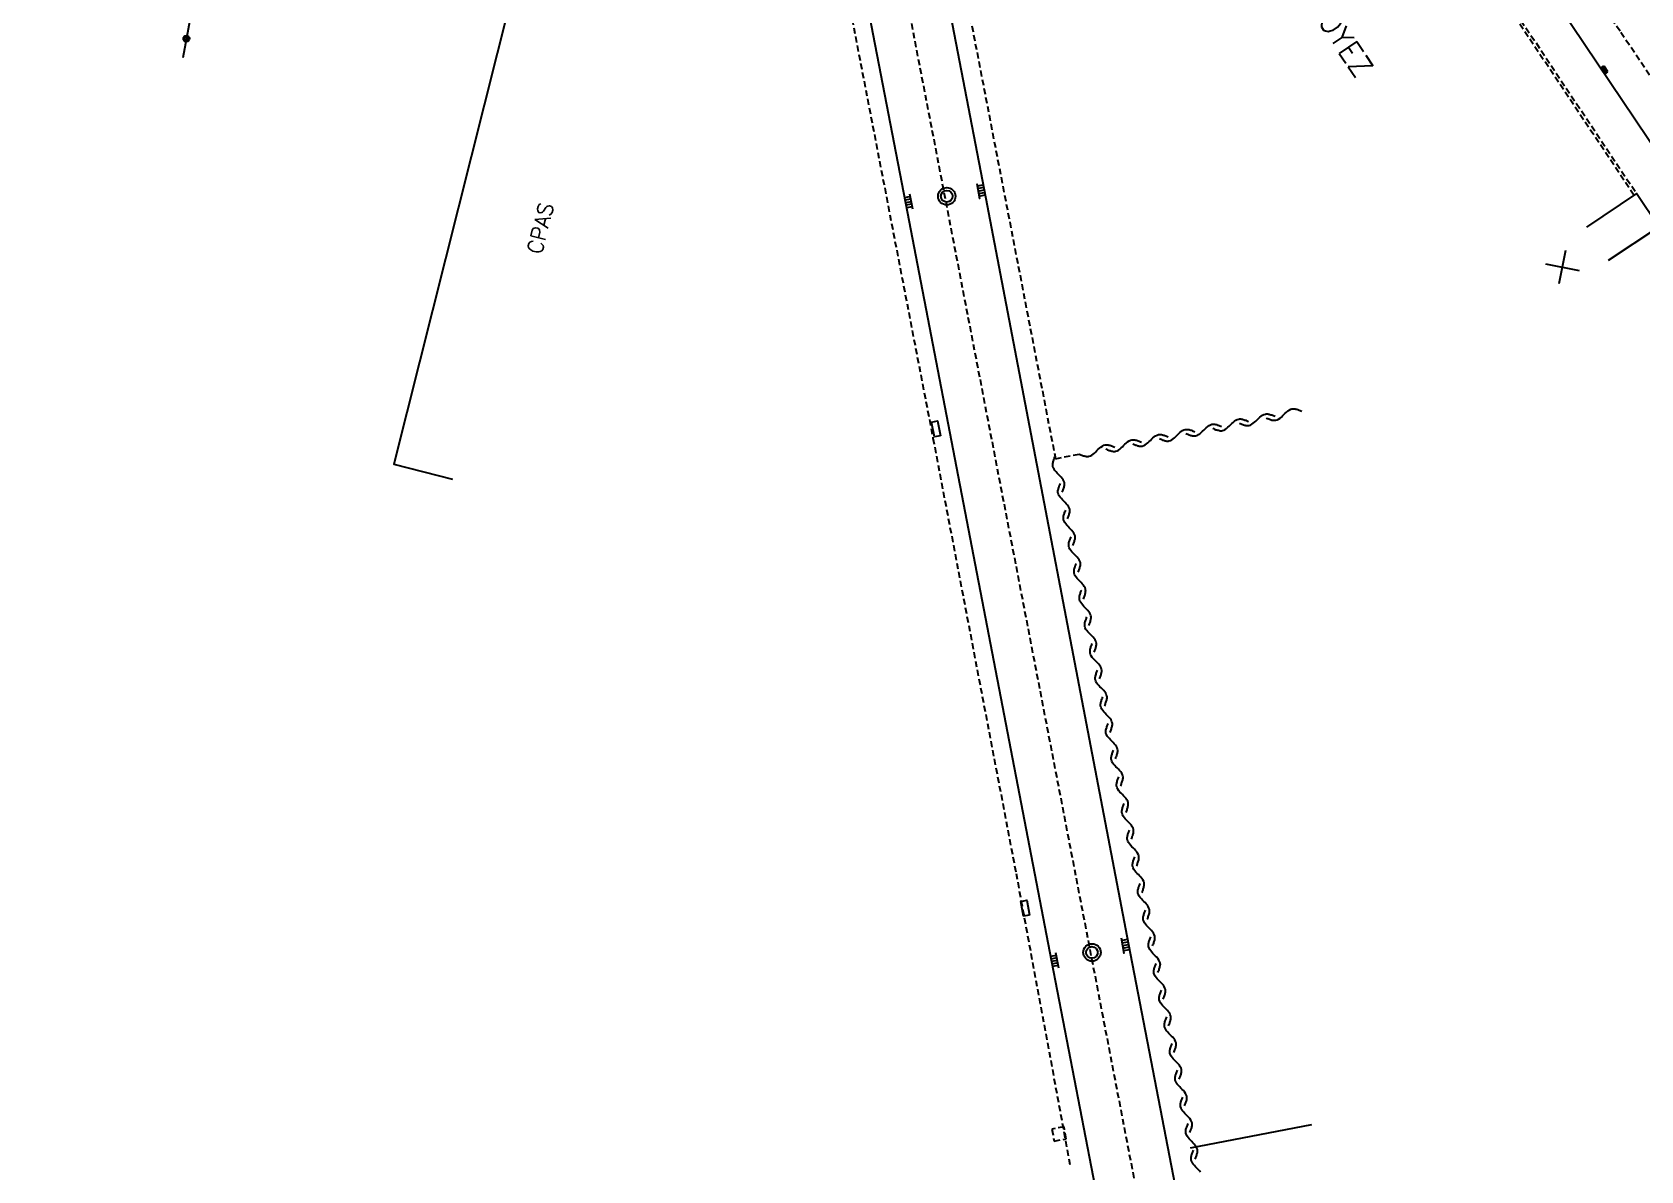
# Model space of a CAD drawing. Header units: millimetres. Extents: x 111999 to 113000, y 130000 to 131000.
# Drawn here: x 112280.7 to 112413.8, y 130170.2 to 130264.4 of the extents above; entities that cross this region are included whole.
import ezdxf
from ezdxf.enums import TextEntityAlignment as Align

# ---------------------------------------------------------------- set-up
doc = ezdxf.new("R2010")
doc.units = ezdxf.units.MM
doc.linetypes.add('DASHED', pattern=[0.75, 0.5, -0.25])
doc.layers.get('0').update_dxf_attribs({"linetype": 'CONTINUOUS'})
for name, color, linetype in [('W0001', 6, 'DASHED'), ('W0008', 7, 'CONTINUOUS'), ('W0100', 7, 'CONTINUOUS'), ('W0112', 1, 'DASHED'), ('W0310', 3, 'CONTINUOUS'), ('W0322', 7, 'CONTINUOUS'), ('W0400', 7, 'CONTINUOUS'), ('W0402', 7, 'CONTINUOUS'), ('W0420', 7, 'CONTINUOUS'), ('W0471', 7, 'CONTINUOUS'), ('W0989', 7, 'CONTINUOUS'), ('W0991', 7, 'CONTINUOUS')]:
    doc.layers.add(name, color=color, linetype=linetype)
doc.styles.get("Standard").update_dxf_attribs({"font": 'romans.shx', "width": 0.85})

# ---------------------------------------------------------------- blocks, each defined once
blk = doc.blocks.new('T400')
for p, q in [((-0.15, 0.3), (0.15, 0.3)), ((-0.15, -0.25), (-0.15, 0.3)), ((-0.15, 0.15), (0.15, 0.15)), ((-0.15, 0), (0.15, 0)), ((0.15, 0.3), (0.15, -0.25)), ((-0.15, -0.15), (0.15, -0.15)), ((-0.15, -0.25), (-0.15, -0.3)), ((-0.15, -0.3), (0.15, -0.3)), ((0.15, -0.3), (0.15, -0.25))]:
    blk.add_line(p, q)
blk = doc.blocks.new('t991o')
at = {"color": 0, "linetype": 'Continuous'}
for p, q in [((-1, 1), (1, -1)), ((-1, -1), (1, 1))]:
    blk.add_line(p, q, dxfattribs=at)
blk = doc.blocks.new('t322o')
at = {"color": 0, "linetype": 'Continuous'}
for radius in [0.25, 0.15]:
    blk.add_circle((0, 0), radius, dxfattribs=at)

msp = doc.modelspace()

# ---------------------------------------------------------------- linework, layer by layer
at = {"layer": 'W0001'}
for points in [[(112280.69, 130432.91), (112292.41, 130425.09), (112302.5, 130417.63), (112302.5, 130417.63), (112310.87, 130411.33), (112329.59, 130380.51), (112337.49, 130346.25), (112345.47, 130306.33), (112391.98, 130065.09), (112404.59, 130000)], [(112383.81, 130310.52), (112395.1, 130294.31), (112398.31, 130289.62), (112401.09, 130284.42), (112404.73, 130277.73), (112407.69, 130272.18), (112411.33, 130265.5), (112412.12, 130264.37), (112425.66, 130244.23), (112438.25, 130225.75), (112462.66, 130189.21), (112466.3, 130183.83), (112468.47, 130180.85), (112476.4, 130172.92), (112480.61, 130165.37), (112485, 130157.05), (112491.59, 130146.19), (112509.41, 130119.44), (112573.08, 130024.81)]]:
    msp.add_lwpolyline(points, dxfattribs=at)
at = {"layer": 'W0008'}
for points in [[(112348.02, 130310.57), (112359.45, 130251.33), (112371.38, 130188.93), (112380.77, 130140.38), (112399.14, 130045.31)], [(112342.19, 130305.91), (112352.93, 130250.26), (112365.01, 130187.5), (112374.38, 130139), (112393.09, 130041.95), (112401.31, 130000)]]:
    msp.add_lwpolyline(points, dxfattribs=at)
at = {"layer": 'W0008', "flags": 128}
msp.add_lwpolyline([(112418.53, 130249.34), (112403.86, 130271.18)], dxfattribs=at)
at = {"layer": 'W0100', "flags": 128}
for points in [[(112326.12, 130269.86), (112321.27, 130271.08), (112310.62, 130228.63), (112315.46, 130227.41)], [(112411.1, 130245.5), (112415.25, 130248.28), (112413.41, 130251.03), (112409.26, 130248.25)]]:
    msp.add_lwpolyline(points, dxfattribs=at)
at = {"layer": 'W0112'}
for points in [[(112325.53, 130311.55), (112340.28, 130308.99), (112347.09, 130272.84), (112355.21, 130230.78), (112362.08, 130194.8), (112366.54, 130170.71)], [(112353.45, 130290.66), (112365.34, 130229.09), (112367.3, 130229.48)], [(112413.2, 130250.89), (112399.89, 130270.82), (112389.3, 130286.57), (112389.51, 130286.71), (112400.1, 130270.96), (112413.41, 130251.03)], [(112366.05, 130173.84), (112365.05, 130173.65), (112365.23, 130172.66), (112366.23, 130172.84), (112366.05, 130173.84)]]:
    msp.add_lwpolyline(points, dxfattribs=at)
at = {"layer": 'W0310'}
for points in [[(112380.56, 130232.03), (112380.63, 130232), (112380.7, 130231.98), (112380.77, 130231.95), (112380.84, 130231.92), (112380.91, 130231.9), (112380.98, 130231.88), (112381.04, 130231.86), (112381.1, 130231.84), (112381.17, 130231.84), (112381.23, 130231.84), (112381.3, 130231.84), (112381.36, 130231.84), (112381.48, 130231.88), (112381.59, 130231.94), (112381.71, 130232.02), (112381.82, 130232.11), (112381.93, 130232.21), (112382.03, 130232.31), (112382.14, 130232.42), (112382.25, 130232.52), (112382.36, 130232.62), (112382.48, 130232.7), (112382.59, 130232.75), (112382.71, 130232.79), (112382.77, 130232.8), (112382.84, 130232.8), (112382.9, 130232.8), (112382.97, 130232.79), (112383.03, 130232.77), (112383.09, 130232.76), (112383.16, 130232.73), (112383.23, 130232.71), (112383.3, 130232.69), (112383.37, 130232.66), (112383.44, 130232.63), (112383.51, 130232.6)], [(112382.77, 130232.46), (112382.84, 130232.43), (112382.91, 130232.41), (112382.98, 130232.38), (112383.05, 130232.35), (112383.12, 130232.33), (112383.19, 130232.3), (112383.25, 130232.29), (112383.32, 130232.27), (112383.38, 130232.27), (112383.45, 130232.27), (112383.51, 130232.27), (112383.57, 130232.27), (112383.69, 130232.31), (112383.8, 130232.37), (112383.92, 130232.45), (112384.03, 130232.54), (112384.13, 130232.64), (112384.24, 130232.74), (112384.35, 130232.85), (112384.45, 130232.95), (112384.56, 130233.05), (112384.68, 130233.12), (112384.8, 130233.18), (112384.91, 130233.22), (112384.98, 130233.23), (112385.04, 130233.23), (112385.1, 130233.23), (112385.17, 130233.22), (112385.23, 130233.2), (112385.3, 130233.19), (112385.38, 130233.16), (112385.44, 130233.14), (112385.51, 130233.12), (112385.58, 130233.09), (112385.65, 130233.06), (112385.72, 130233.03)], [(112373.94, 130230.76), (112374.01, 130230.73), (112374.08, 130230.7), (112374.14, 130230.67), (112374.21, 130230.64), (112374.28, 130230.62), (112374.35, 130230.59), (112374.41, 130230.58), (112374.48, 130230.56), (112374.55, 130230.55), (112374.61, 130230.55), (112374.67, 130230.55), (112374.73, 130230.56), (112374.85, 130230.59), (112374.97, 130230.66), (112375.09, 130230.73), (112375.2, 130230.83), (112375.3, 130230.93), (112375.41, 130231.04), (112375.52, 130231.15), (112375.62, 130231.25), (112375.73, 130231.34), (112375.84, 130231.42), (112375.96, 130231.48), (112376.08, 130231.52), (112376.14, 130231.52), (112376.2, 130231.52), (112376.27, 130231.52), (112376.34, 130231.52), (112376.4, 130231.5), (112376.47, 130231.48), (112376.54, 130231.46), (112376.6, 130231.44), (112376.67, 130231.41), (112376.74, 130231.38), (112376.81, 130231.35), (112376.88, 130231.32)], [(112376.14, 130231.18), (112376.21, 130231.15), (112376.28, 130231.12), (112376.34, 130231.09), (112376.41, 130231.06), (112376.48, 130231.05), (112376.55, 130231.02), (112376.62, 130231.01), (112376.69, 130230.99), (112376.76, 130230.98), (112376.82, 130230.98), (112376.88, 130230.98), (112376.95, 130230.99), (112377.06, 130231.02), (112377.18, 130231.09), (112377.29, 130231.16), (112377.4, 130231.26), (112377.51, 130231.36), (112377.61, 130231.46), (112377.72, 130231.57), (112377.82, 130231.66), (112377.94, 130231.77), (112378.05, 130231.84), (112378.17, 130231.9), (112378.29, 130231.94), (112378.35, 130231.95), (112378.41, 130231.95), (112378.48, 130231.95), (112378.54, 130231.94), (112378.61, 130231.92), (112378.67, 130231.91), (112378.74, 130231.88), (112378.81, 130231.86), (112378.88, 130231.84), (112378.95, 130231.8), (112379.02, 130231.78), (112379.09, 130231.75)], [(112378.35, 130231.61), (112378.42, 130231.58), (112378.49, 130231.55), (112378.55, 130231.52), (112378.62, 130231.49), (112378.7, 130231.48), (112378.77, 130231.45), (112378.84, 130231.44), (112378.9, 130231.42), (112378.97, 130231.41), (112379.03, 130231.41), (112379.09, 130231.41), (112379.16, 130231.42), (112379.27, 130231.45), (112379.39, 130231.52), (112379.5, 130231.59), (112379.61, 130231.69), (112379.72, 130231.79), (112379.82, 130231.89), (112379.93, 130232), (112380.03, 130232.09), (112380.15, 130232.2), (112380.27, 130232.27), (112380.38, 130232.33), (112380.5, 130232.37), (112380.56, 130232.38), (112380.62, 130232.38), (112380.69, 130232.38), (112380.75, 130232.37), (112380.82, 130232.35), (112380.88, 130232.34), (112380.95, 130232.31), (112381.02, 130232.29), (112381.09, 130232.27), (112381.16, 130232.23), (112381.23, 130232.21), (112381.3, 130232.18)], [(112367.3, 130229.48), (112367.38, 130229.45), (112367.45, 130229.42), (112367.51, 130229.38), (112367.58, 130229.36), (112367.65, 130229.34), (112367.72, 130229.32), (112367.79, 130229.3), (112367.85, 130229.29), (112367.92, 130229.28), (112367.98, 130229.28), (112368.05, 130229.28), (112368.11, 130229.29), (112368.23, 130229.32), (112368.34, 130229.38), (112368.45, 130229.46), (112368.56, 130229.55), (112368.67, 130229.66), (112368.77, 130229.76), (112368.88, 130229.87), (112368.98, 130229.96), (112369.1, 130230.06), (112369.22, 130230.14), (112369.34, 130230.2), (112369.45, 130230.23), (112369.52, 130230.24), (112369.58, 130230.24), (112369.64, 130230.24), (112369.7, 130230.23), (112369.77, 130230.22), (112369.84, 130230.2), (112369.91, 130230.18), (112369.98, 130230.16), (112370.05, 130230.13), (112370.11, 130230.1), (112370.18, 130230.08), (112370.25, 130230.05)], [(112369.52, 130229.9), (112369.59, 130229.87), (112369.66, 130229.84), (112369.72, 130229.8), (112369.79, 130229.78), (112369.86, 130229.77), (112369.93, 130229.74), (112370, 130229.73), (112370.06, 130229.71), (112370.13, 130229.7), (112370.2, 130229.7), (112370.26, 130229.7), (112370.32, 130229.71), (112370.44, 130229.74), (112370.55, 130229.8), (112370.66, 130229.88), (112370.77, 130229.98), (112370.88, 130230.08), (112370.98, 130230.18), (112371.09, 130230.29), (112371.2, 130230.38), (112371.31, 130230.48), (112371.43, 130230.56), (112371.55, 130230.62), (112371.66, 130230.66), (112371.73, 130230.66), (112371.79, 130230.66), (112371.85, 130230.66), (112371.91, 130230.66), (112371.98, 130230.64), (112372.05, 130230.62), (112372.12, 130230.6), (112372.19, 130230.58), (112372.26, 130230.55), (112372.32, 130230.52), (112372.39, 130230.5), (112372.46, 130230.47)], [(112371.73, 130230.33), (112371.8, 130230.3), (112371.87, 130230.27), (112371.93, 130230.24), (112372, 130230.22), (112372.07, 130230.2), (112372.14, 130230.17), (112372.2, 130230.16), (112372.27, 130230.14), (112372.34, 130230.13), (112372.4, 130230.13), (112372.46, 130230.13), (112372.52, 130230.14), (112372.64, 130230.18), (112372.76, 130230.23), (112372.88, 130230.31), (112372.98, 130230.41), (112373.09, 130230.51), (112373.2, 130230.61), (112373.3, 130230.72), (112373.41, 130230.82), (112373.52, 130230.91), (112373.63, 130230.99), (112373.75, 130231.05), (112373.87, 130231.09), (112373.93, 130231.09), (112373.99, 130231.09), (112374.05, 130231.09), (112374.12, 130231.09), (112374.19, 130231.07), (112374.26, 130231.05), (112374.33, 130231.03), (112374.39, 130231.01), (112374.46, 130230.98), (112374.53, 130230.95), (112374.6, 130230.93), (112374.67, 130230.9)], [(112365.9, 130226.32), (112365.93, 130226.39), (112365.95, 130226.45), (112365.98, 130226.53), (112366, 130226.59), (112366.03, 130226.66), (112366.05, 130226.73), (112366.06, 130226.8), (112366.08, 130226.87), (112366.09, 130226.93), (112366.09, 130226.99), (112366.09, 130227.05), (112366.08, 130227.12), (112366.04, 130227.23), (112365.98, 130227.35), (112365.9, 130227.47), (112365.81, 130227.58), (112365.71, 130227.68), (112365.6, 130227.79), (112365.49, 130227.9), (112365.39, 130228), (112365.3, 130228.11), (112365.23, 130228.23), (112365.16, 130228.34), (112365.12, 130228.46), (112365.12, 130228.52), (112365.12, 130228.59), (112365.12, 130228.65), (112365.12, 130228.71), (112365.14, 130228.78), (112365.16, 130228.84), (112365.17, 130228.91), (112365.2, 130228.98), (112365.22, 130229.05), (112365.25, 130229.12), (112365.27, 130229.19), (112365.3, 130229.26)], [(112366.34, 130224.11), (112366.37, 130224.18), (112366.39, 130224.25), (112366.42, 130224.32), (112366.45, 130224.39), (112366.47, 130224.45), (112366.48, 130224.52), (112366.51, 130224.59), (112366.52, 130224.66), (112366.52, 130224.73), (112366.53, 130224.79), (112366.52, 130224.85), (112366.52, 130224.91), (112366.47, 130225.02), (112366.41, 130225.14), (112366.34, 130225.26), (112366.24, 130225.37), (112366.14, 130225.47), (112366.03, 130225.58), (112365.93, 130225.69), (112365.83, 130225.8), (112365.73, 130225.91), (112365.66, 130226.02), (112365.6, 130226.13), (112365.56, 130226.25), (112365.55, 130226.31), (112365.55, 130226.38), (112365.55, 130226.44), (112365.56, 130226.51), (112365.58, 130226.57), (112365.59, 130226.64), (112365.62, 130226.71), (112365.64, 130226.77), (112365.66, 130226.84), (112365.7, 130226.91), (112365.72, 130226.98), (112365.75, 130227.05)], [(112366.77, 130221.91), (112366.8, 130221.98), (112366.84, 130222.05), (112366.86, 130222.11), (112366.88, 130222.18), (112366.91, 130222.25), (112366.93, 130222.32), (112366.95, 130222.39), (112366.96, 130222.45), (112366.97, 130222.52), (112366.97, 130222.59), (112366.97, 130222.65), (112366.96, 130222.71), (112366.91, 130222.82), (112366.86, 130222.94), (112366.78, 130223.05), (112366.69, 130223.16), (112366.59, 130223.27), (112366.48, 130223.38), (112366.38, 130223.48), (112366.27, 130223.59), (112366.19, 130223.7), (112366.11, 130223.81), (112366.05, 130223.93), (112366.01, 130224.05), (112366, 130224.11), (112366, 130224.17), (112366, 130224.23), (112366.01, 130224.3), (112366.02, 130224.37), (112366.04, 130224.43), (112366.05, 130224.5), (112366.08, 130224.57), (112366.1, 130224.64), (112366.13, 130224.7), (112366.16, 130224.77), (112366.19, 130224.84)], [(112367.22, 130219.7), (112367.25, 130219.77), (112367.27, 130219.84), (112367.3, 130219.91), (112367.32, 130219.98), (112367.35, 130220.05), (112367.37, 130220.12), (112367.38, 130220.18), (112367.4, 130220.25), (112367.41, 130220.31), (112367.41, 130220.38), (112367.41, 130220.44), (112367.4, 130220.5), (112367.36, 130220.62), (112367.3, 130220.73), (112367.22, 130220.84), (112367.13, 130220.95), (112367.03, 130221.06), (112366.92, 130221.17), (112366.81, 130221.27), (112366.71, 130221.38), (112366.62, 130221.49), (112366.54, 130221.6), (112366.48, 130221.72), (112366.45, 130221.84), (112366.44, 130221.9), (112366.44, 130221.96), (112366.44, 130222.02), (112366.45, 130222.09), (112366.46, 130222.16), (112366.48, 130222.23), (112366.5, 130222.3), (112366.52, 130222.36), (112366.55, 130222.43), (112366.58, 130222.5), (112366.6, 130222.57), (112366.63, 130222.64)], [(112367.66, 130217.49), (112367.69, 130217.56), (112367.71, 130217.63), (112367.74, 130217.7), (112367.77, 130217.77), (112367.79, 130217.84), (112367.8, 130217.91), (112367.83, 130217.98), (112367.84, 130218.04), (112367.84, 130218.11), (112367.85, 130218.17), (112367.84, 130218.23), (112367.84, 130218.3), (112367.79, 130218.41), (112367.73, 130218.52), (112367.66, 130218.64), (112367.56, 130218.75), (112367.46, 130218.85), (112367.35, 130218.96), (112367.25, 130219.07), (112367.15, 130219.18), (112367.05, 130219.29), (112366.98, 130219.4), (112366.92, 130219.52), (112366.88, 130219.63), (112366.88, 130219.7), (112366.88, 130219.76), (112366.88, 130219.82), (112366.88, 130219.89), (112366.9, 130219.95), (112366.91, 130220.02), (112366.94, 130220.09), (112366.96, 130220.16), (112366.98, 130220.23), (112367.02, 130220.3), (112367.04, 130220.37), (112367.07, 130220.44)], [(112368.09, 130215.29), (112368.12, 130215.36), (112368.15, 130215.43), (112368.18, 130215.49), (112368.2, 130215.56), (112368.23, 130215.63), (112368.25, 130215.7), (112368.27, 130215.77), (112368.28, 130215.84), (112368.29, 130215.9), (112368.29, 130215.96), (112368.29, 130216.02), (112368.28, 130216.09), (112368.24, 130216.2), (112368.19, 130216.32), (112368.11, 130216.44), (112368.02, 130216.55), (112367.91, 130216.65), (112367.8, 130216.76), (112367.7, 130216.87), (112367.6, 130216.97), (112367.51, 130217.08), (112367.43, 130217.2), (112367.37, 130217.31), (112367.33, 130217.43), (112367.32, 130217.49), (112367.32, 130217.55), (112367.32, 130217.62), (112367.33, 130217.68), (112367.34, 130217.75), (112367.36, 130217.81), (112367.38, 130217.88), (112367.4, 130217.95), (112367.42, 130218.02), (112367.45, 130218.09), (112367.48, 130218.16), (112367.51, 130218.23)], [(112368.54, 130213.08), (112368.57, 130213.15), (112368.59, 130213.22), (112368.62, 130213.29), (112368.65, 130213.36), (112368.67, 130213.42), (112368.69, 130213.49), (112368.71, 130213.56), (112368.72, 130213.62), (112368.73, 130213.7), (112368.73, 130213.76), (112368.73, 130213.82), (112368.72, 130213.88), (112368.67, 130213.99), (112368.62, 130214.11), (112368.54, 130214.23), (112368.45, 130214.34), (112368.34, 130214.44), (112368.23, 130214.55), (112368.13, 130214.66), (112368.03, 130214.77), (112367.94, 130214.88), (112367.86, 130214.98), (112367.8, 130215.1), (112367.77, 130215.22), (112367.76, 130215.28), (112367.76, 130215.34), (112367.76, 130215.41), (112367.77, 130215.48), (112367.78, 130215.54), (112367.8, 130215.61), (112367.82, 130215.68), (112367.84, 130215.74), (112367.87, 130215.81), (112367.9, 130215.88), (112367.92, 130215.95), (112367.95, 130216.02)], [(112368.98, 130210.88), (112369.01, 130210.95), (112369.03, 130211.02), (112369.06, 130211.08), (112369.09, 130211.15), (112369.11, 130211.22), (112369.13, 130211.29), (112369.15, 130211.35), (112369.16, 130211.42), (112369.17, 130211.48), (112369.17, 130211.55), (112369.17, 130211.61), (112369.16, 130211.67), (112369.12, 130211.79), (112369.06, 130211.91), (112368.98, 130212.02), (112368.89, 130212.13), (112368.79, 130212.23), (112368.68, 130212.34), (112368.58, 130212.45), (112368.48, 130212.55), (112368.38, 130212.66), (112368.3, 130212.78), (112368.24, 130212.9), (112368.2, 130213.02), (112368.2, 130213.08), (112368.2, 130213.14), (112368.2, 130213.2), (112368.2, 130213.27), (112368.22, 130213.34), (112368.23, 130213.4), (112368.26, 130213.47), (112368.28, 130213.54), (112368.3, 130213.61), (112368.34, 130213.67), (112368.36, 130213.74), (112368.39, 130213.81)], [(112369.41, 130208.66), (112369.45, 130208.73), (112369.48, 130208.8), (112369.49, 130208.87), (112369.52, 130208.94), (112369.55, 130209.01), (112369.57, 130209.08), (112369.59, 130209.15), (112369.6, 130209.21), (112369.61, 130209.28), (112369.61, 130209.34), (112369.61, 130209.41), (112369.6, 130209.47), (112369.55, 130209.58), (112369.5, 130209.7), (112369.42, 130209.81), (112369.33, 130209.92), (112369.23, 130210.02), (112369.12, 130210.13), (112369.02, 130210.23), (112368.92, 130210.35), (112368.83, 130210.46), (112368.75, 130210.57), (112368.69, 130210.69), (112368.65, 130210.8), (112368.64, 130210.87), (112368.63, 130210.93), (112368.64, 130210.99), (112368.65, 130211.06), (112368.66, 130211.12), (112368.68, 130211.2), (112368.7, 130211.27), (112368.72, 130211.33), (112368.74, 130211.4), (112368.77, 130211.47), (112368.8, 130211.54), (112368.83, 130211.61)], [(112369.86, 130206.46), (112369.89, 130206.53), (112369.91, 130206.6), (112369.95, 130206.67), (112369.97, 130206.74), (112369.99, 130206.8), (112370.01, 130206.88), (112370.03, 130206.95), (112370.04, 130207.01), (112370.05, 130207.08), (112370.05, 130207.14), (112370.05, 130207.2), (112370.04, 130207.27), (112369.99, 130207.38), (112369.94, 130207.49), (112369.86, 130207.61), (112369.77, 130207.72), (112369.66, 130207.82), (112369.55, 130207.93), (112369.45, 130208.04), (112369.35, 130208.15), (112369.26, 130208.26), (112369.18, 130208.37), (112369.12, 130208.48), (112369.09, 130208.6), (112369.08, 130208.66), (112369.08, 130208.73), (112369.08, 130208.79), (112369.09, 130208.86), (112369.1, 130208.92), (112369.12, 130208.99), (112369.14, 130209.06), (112369.16, 130209.12), (112369.19, 130209.2), (112369.22, 130209.27), (112369.24, 130209.34), (112369.27, 130209.41)], [(112370.3, 130204.26), (112370.33, 130204.33), (112370.35, 130204.4), (112370.38, 130204.46), (112370.41, 130204.53), (112370.43, 130204.6), (112370.45, 130204.67), (112370.47, 130204.73), (112370.48, 130204.8), (112370.49, 130204.87), (112370.49, 130204.93), (112370.49, 130204.99), (112370.48, 130205.05), (112370.45, 130205.17), (112370.38, 130205.29), (112370.3, 130205.41), (112370.21, 130205.52), (112370.11, 130205.62), (112370, 130205.73), (112369.9, 130205.84), (112369.8, 130205.94), (112369.7, 130206.05), (112369.62, 130206.16), (112369.56, 130206.28), (112369.52, 130206.4), (112369.52, 130206.46), (112369.52, 130206.52), (112369.52, 130206.59), (112369.52, 130206.65), (112369.54, 130206.72), (112369.55, 130206.78), (112369.58, 130206.85), (112369.6, 130206.92), (112369.62, 130206.99), (112369.66, 130207.05), (112369.68, 130207.12), (112369.71, 130207.2)], [(112370.73, 130202.05), (112370.77, 130202.12), (112370.8, 130202.19), (112370.81, 130202.25), (112370.84, 130202.32), (112370.87, 130202.39), (112370.89, 130202.46), (112370.91, 130202.53), (112370.92, 130202.59), (112370.93, 130202.66), (112370.93, 130202.73), (112370.93, 130202.79), (112370.92, 130202.85), (112370.88, 130202.96), (112370.82, 130203.08), (112370.74, 130203.2), (112370.65, 130203.3), (112370.55, 130203.41), (112370.45, 130203.52), (112370.34, 130203.62), (112370.24, 130203.73), (112370.15, 130203.84), (112370.07, 130203.95), (112370.01, 130204.07), (112369.97, 130204.19), (112369.96, 130204.25), (112369.95, 130204.31), (112369.96, 130204.38), (112369.97, 130204.45), (112369.98, 130204.51), (112370, 130204.58), (112370.02, 130204.65), (112370.04, 130204.71), (112370.06, 130204.78), (112370.09, 130204.85), (112370.12, 130204.92), (112370.15, 130204.99)], [(112371.18, 130199.84), (112371.21, 130199.91), (112371.23, 130199.98), (112371.27, 130200.05), (112371.28, 130200.12), (112371.31, 130200.19), (112371.33, 130200.26), (112371.34, 130200.32), (112371.36, 130200.39), (112371.37, 130200.45), (112371.37, 130200.52), (112371.37, 130200.58), (112371.36, 130200.64), (112371.32, 130200.76), (112371.26, 130200.88), (112371.18, 130200.99), (112371.09, 130201.1), (112370.98, 130201.2), (112370.88, 130201.31), (112370.77, 130201.42), (112370.67, 130201.52), (112370.58, 130201.63), (112370.5, 130201.75), (112370.45, 130201.87), (112370.41, 130201.98), (112370.4, 130202.05), (112370.4, 130202.11), (112370.4, 130202.17), (112370.41, 130202.23), (112370.42, 130202.3), (112370.44, 130202.37), (112370.46, 130202.44), (112370.48, 130202.51), (112370.51, 130202.58), (112370.54, 130202.64), (112370.56, 130202.71), (112370.59, 130202.78)], [(112371.62, 130197.63), (112371.65, 130197.7), (112371.68, 130197.77), (112371.7, 130197.84), (112371.73, 130197.91), (112371.75, 130197.98), (112371.77, 130198.05), (112371.79, 130198.12), (112371.8, 130198.18), (112371.81, 130198.25), (112371.81, 130198.31), (112371.81, 130198.38), (112371.8, 130198.44), (112371.76, 130198.55), (112371.7, 130198.66), (112371.62, 130198.78), (112371.53, 130198.89), (112371.43, 130198.99), (112371.33, 130199.1), (112371.22, 130199.2), (112371.12, 130199.32), (112371.03, 130199.43), (112370.95, 130199.54), (112370.89, 130199.66), (112370.85, 130199.77), (112370.84, 130199.84), (112370.84, 130199.9), (112370.84, 130199.96), (112370.85, 130200.03), (112370.86, 130200.09), (112370.88, 130200.16), (112370.9, 130200.23), (112370.92, 130200.3), (112370.95, 130200.37), (112370.98, 130200.44), (112371, 130200.51), (112371.03, 130200.58)], [(112372.05, 130195.43), (112372.09, 130195.5), (112372.12, 130195.57), (112372.13, 130195.63), (112372.16, 130195.7), (112372.19, 130195.77), (112372.21, 130195.84), (112372.23, 130195.91), (112372.24, 130195.98), (112372.25, 130196.05), (112372.25, 130196.11), (112372.25, 130196.17), (112372.24, 130196.23), (112372.2, 130196.34), (112372.14, 130196.46), (112372.06, 130196.58), (112371.97, 130196.69), (112371.87, 130196.79), (112371.77, 130196.9), (112371.66, 130197), (112371.56, 130197.12), (112371.47, 130197.23), (112371.39, 130197.34), (112371.33, 130197.45), (112371.29, 130197.57), (112371.28, 130197.63), (112371.27, 130197.7), (112371.28, 130197.76), (112371.29, 130197.83), (112371.3, 130197.89), (112371.32, 130197.96), (112371.34, 130198.03), (112371.36, 130198.09), (112371.38, 130198.16), (112371.41, 130198.23), (112371.44, 130198.3), (112371.47, 130198.38)], [(112372.5, 130193.23), (112372.53, 130193.3), (112372.55, 130193.36), (112372.59, 130193.44), (112372.6, 130193.5), (112372.63, 130193.57), (112372.65, 130193.64), (112372.66, 130193.7), (112372.68, 130193.77), (112372.69, 130193.84), (112372.69, 130193.9), (112372.69, 130193.96), (112372.68, 130194.02), (112372.64, 130194.14), (112372.58, 130194.26), (112372.5, 130194.38), (112372.41, 130194.48), (112372.3, 130194.59), (112372.2, 130194.7), (112372.09, 130194.8), (112371.99, 130194.91), (112371.9, 130195.02), (112371.82, 130195.13), (112371.77, 130195.25), (112371.73, 130195.37), (112371.72, 130195.43), (112371.72, 130195.49), (112371.72, 130195.55), (112371.73, 130195.62), (112371.74, 130195.69), (112371.76, 130195.75), (112371.78, 130195.82), (112371.8, 130195.89), (112371.83, 130195.96), (112371.86, 130196.02), (112371.88, 130196.09), (112371.91, 130196.16)], [(112372.94, 130191.02), (112372.97, 130191.09), (112373, 130191.16), (112373.02, 130191.22), (112373.05, 130191.29), (112373.07, 130191.36), (112373.09, 130191.43), (112373.11, 130191.5), (112373.12, 130191.56), (112373.13, 130191.63), (112373.13, 130191.7), (112373.13, 130191.76), (112373.12, 130191.82), (112373.08, 130191.93), (112373.02, 130192.05), (112372.95, 130192.16), (112372.85, 130192.27), (112372.75, 130192.38), (112372.65, 130192.48), (112372.54, 130192.59), (112372.45, 130192.7), (112372.35, 130192.81), (112372.27, 130192.92), (112372.21, 130193.04), (112372.17, 130193.16), (112372.16, 130193.22), (112372.16, 130193.28), (112372.16, 130193.34), (112372.17, 130193.41), (112372.18, 130193.48), (112372.2, 130193.55), (112372.22, 130193.62), (112372.24, 130193.68), (112372.27, 130193.75), (112372.3, 130193.82), (112372.32, 130193.89), (112372.35, 130193.96)], [(112373.38, 130188.81), (112373.41, 130188.88), (112373.44, 130188.95), (112373.47, 130189.02), (112373.48, 130189.09), (112373.52, 130189.16), (112373.53, 130189.23), (112373.55, 130189.29), (112373.56, 130189.36), (112373.57, 130189.42), (112373.57, 130189.48), (112373.57, 130189.55), (112373.56, 130189.61), (112373.52, 130189.73), (112373.46, 130189.84), (112373.38, 130189.96), (112373.3, 130190.07), (112373.2, 130190.17), (112373.09, 130190.28), (112372.98, 130190.39), (112372.88, 130190.49), (112372.79, 130190.6), (112372.71, 130190.72), (112372.65, 130190.84), (112372.61, 130190.95), (112372.6, 130191.02), (112372.6, 130191.08), (112372.6, 130191.14), (112372.61, 130191.2), (112372.62, 130191.27), (112372.64, 130191.34), (112372.66, 130191.41), (112372.68, 130191.48), (112372.7, 130191.55), (112372.73, 130191.61), (112372.76, 130191.68), (112372.79, 130191.75)], [(112373.82, 130186.6), (112373.85, 130186.67), (112373.88, 130186.74), (112373.91, 130186.81), (112373.93, 130186.88), (112373.95, 130186.95), (112373.97, 130187.02), (112373.99, 130187.09), (112374, 130187.15), (112374.01, 130187.22), (112374.02, 130187.28), (112374.01, 130187.34), (112374, 130187.41), (112373.95, 130187.52), (112373.9, 130187.63), (112373.82, 130187.75), (112373.73, 130187.86), (112373.62, 130187.96), (112373.52, 130188.07), (112373.41, 130188.18), (112373.31, 130188.29), (112373.22, 130188.4), (112373.14, 130188.51), (112373.09, 130188.62), (112373.05, 130188.74), (112373.04, 130188.8), (112373.04, 130188.87), (112373.04, 130188.93), (112373.05, 130189), (112373.06, 130189.06), (112373.08, 130189.13), (112373.1, 130189.2), (112373.12, 130189.27), (112373.15, 130189.34), (112373.18, 130189.41), (112373.2, 130189.48), (112373.23, 130189.55)], [(112374.26, 130184.4), (112374.29, 130184.47), (112374.32, 130184.54), (112374.34, 130184.6), (112374.37, 130184.67), (112374.39, 130184.74), (112374.41, 130184.81), (112374.43, 130184.88), (112374.45, 130184.95), (112374.45, 130185.02), (112374.45, 130185.08), (112374.45, 130185.14), (112374.45, 130185.2), (112374.4, 130185.31), (112374.34, 130185.43), (112374.27, 130185.55), (112374.17, 130185.66), (112374.07, 130185.76), (112373.97, 130185.87), (112373.86, 130185.97), (112373.76, 130186.09), (112373.67, 130186.2), (112373.59, 130186.3), (112373.53, 130186.42), (112373.49, 130186.54), (112373.48, 130186.6), (112373.48, 130186.66), (112373.48, 130186.73), (112373.49, 130186.79), (112373.51, 130186.86), (112373.52, 130186.92), (112373.54, 130186.99), (112373.56, 130187.06), (112373.59, 130187.13), (112373.62, 130187.2), (112373.64, 130187.27), (112373.67, 130187.34)], [(112374.7, 130182.2), (112374.73, 130182.27), (112374.76, 130182.33), (112374.79, 130182.41), (112374.8, 130182.47), (112374.84, 130182.54), (112374.85, 130182.61), (112374.87, 130182.67), (112374.88, 130182.74), (112374.89, 130182.8), (112374.89, 130182.87), (112374.89, 130182.93), (112374.88, 130182.99), (112374.84, 130183.11), (112374.79, 130183.23), (112374.7, 130183.34), (112374.62, 130183.45), (112374.52, 130183.55), (112374.41, 130183.66), (112374.3, 130183.77), (112374.2, 130183.88), (112374.11, 130183.98), (112374.03, 130184.09), (112373.97, 130184.21), (112373.93, 130184.33), (112373.92, 130184.39), (112373.91, 130184.45), (112373.92, 130184.52), (112373.93, 130184.59), (112373.94, 130184.65), (112373.96, 130184.72), (112373.98, 130184.79), (112374, 130184.85), (112374.02, 130184.92), (112374.05, 130184.99), (112374.08, 130185.06), (112374.11, 130185.13)], [(112375.14, 130179.98), (112375.17, 130180.05), (112375.2, 130180.12), (112375.23, 130180.2), (112375.25, 130180.27), (112375.27, 130180.33), (112375.29, 130180.4), (112375.31, 130180.47), (112375.32, 130180.53), (112375.33, 130180.6), (112375.34, 130180.66), (112375.33, 130180.73), (112375.32, 130180.79), (112375.27, 130180.9), (112375.22, 130181.02), (112375.14, 130181.13), (112375.05, 130181.24), (112374.95, 130181.34), (112374.84, 130181.45), (112374.73, 130181.56), (112374.63, 130181.67), (112374.54, 130181.78), (112374.46, 130181.89), (112374.41, 130182.01), (112374.37, 130182.12), (112374.36, 130182.19), (112374.36, 130182.25), (112374.36, 130182.31), (112374.37, 130182.38), (112374.38, 130182.45), (112374.4, 130182.52), (112374.42, 130182.59), (112374.45, 130182.65), (112374.47, 130182.72), (112374.5, 130182.79), (112374.52, 130182.86), (112374.55, 130182.93)], [(112375.58, 130177.78), (112375.61, 130177.85), (112375.63, 130177.92), (112375.66, 130177.98), (112375.69, 130178.05), (112375.71, 130178.12), (112375.73, 130178.2), (112375.75, 130178.26), (112375.77, 130178.33), (112375.77, 130178.39), (112375.77, 130178.45), (112375.77, 130178.52), (112375.77, 130178.58), (112375.73, 130178.7), (112375.67, 130178.81), (112375.59, 130178.93), (112375.5, 130179.04), (112375.4, 130179.14), (112375.29, 130179.25), (112375.19, 130179.36), (112375.09, 130179.46), (112374.99, 130179.57), (112374.91, 130179.69), (112374.85, 130179.8), (112374.81, 130179.92), (112374.8, 130179.98), (112374.8, 130180.05), (112374.8, 130180.11), (112374.81, 130180.17), (112374.83, 130180.24), (112374.84, 130180.3), (112374.86, 130180.38), (112374.88, 130180.45), (112374.91, 130180.52), (112374.94, 130180.58), (112374.96, 130180.65), (112374.99, 130180.72)], [(112376.02, 130175.57), (112376.05, 130175.64), (112376.08, 130175.71), (112376.11, 130175.78), (112376.13, 130175.85), (112376.16, 130175.91), (112376.17, 130175.98), (112376.2, 130176.05), (112376.2, 130176.12), (112376.21, 130176.19), (112376.22, 130176.25), (112376.21, 130176.31), (112376.2, 130176.38), (112376.16, 130176.48), (112376.1, 130176.6), (112376.02, 130176.72), (112375.93, 130176.83), (112375.83, 130176.93), (112375.72, 130177.04), (112375.62, 130177.15), (112375.52, 130177.26), (112375.42, 130177.37), (112375.34, 130177.48), (112375.29, 130177.59), (112375.25, 130177.71), (112375.24, 130177.77), (112375.24, 130177.84), (112375.24, 130177.9), (112375.25, 130177.97), (112375.27, 130178.03), (112375.28, 130178.1), (112375.3, 130178.17), (112375.33, 130178.23), (112375.35, 130178.3), (112375.38, 130178.38), (112375.41, 130178.45), (112375.44, 130178.52)], [(112376.46, 130173.37), (112376.49, 130173.44), (112376.52, 130173.5), (112376.55, 130173.58), (112376.56, 130173.64), (112376.59, 130173.71), (112376.61, 130173.78), (112376.62, 130173.84), (112376.64, 130173.91), (112376.65, 130173.98), (112376.65, 130174.04), (112376.65, 130174.1), (112376.64, 130174.16), (112376.6, 130174.28), (112376.54, 130174.4), (112376.46, 130174.52), (112376.37, 130174.62), (112376.27, 130174.73), (112376.16, 130174.84), (112376.05, 130174.95), (112375.95, 130175.05), (112375.86, 130175.16), (112375.78, 130175.27), (112375.73, 130175.39), (112375.69, 130175.51), (112375.68, 130175.57), (112375.68, 130175.63), (112375.68, 130175.7), (112375.69, 130175.76), (112375.7, 130175.83), (112375.72, 130175.89), (112375.74, 130175.96), (112375.77, 130176.03), (112375.79, 130176.1), (112375.82, 130176.16), (112375.84, 130176.23), (112375.88, 130176.3)], [(112376.9, 130171.16), (112376.93, 130171.23), (112376.96, 130171.3), (112376.98, 130171.36), (112377.01, 130171.43), (112377.03, 130171.5), (112377.05, 130171.57), (112377.07, 130171.64), (112377.09, 130171.7), (112377.09, 130171.77), (112377.09, 130171.84), (112377.09, 130171.9), (112377.09, 130171.96), (112377.04, 130172.07), (112376.98, 130172.19), (112376.91, 130172.3), (112376.81, 130172.41), (112376.71, 130172.52), (112376.61, 130172.62), (112376.5, 130172.73), (112376.41, 130172.84), (112376.31, 130172.95), (112376.23, 130173.06), (112376.17, 130173.18), (112376.13, 130173.3), (112376.12, 130173.36), (112376.12, 130173.42), (112376.12, 130173.48), (112376.13, 130173.55), (112376.14, 130173.62), (112376.16, 130173.69), (112376.18, 130173.76), (112376.2, 130173.82), (112376.23, 130173.89), (112376.26, 130173.96), (112376.28, 130174.03), (112376.31, 130174.1)], [(112377.34, 130170.1), (112377.25, 130170.21), (112377.15, 130170.31), (112377.04, 130170.42), (112376.94, 130170.53), (112376.84, 130170.64), (112376.74, 130170.75), (112376.66, 130170.86), (112376.61, 130170.98), (112376.57, 130171.09), (112376.56, 130171.16), (112376.56, 130171.22), (112376.56, 130171.28), (112376.57, 130171.35), (112376.59, 130171.41), (112376.6, 130171.48), (112376.62, 130171.55), (112376.65, 130171.62), (112376.67, 130171.69), (112376.7, 130171.76), (112376.73, 130171.83), (112376.76, 130171.9)]]:
    msp.add_lwpolyline(points, dxfattribs=at)
at = {"layer": 'W0322', "flags": 128}
msp.add_lwpolyline([(112298.15, 130289.41), (112295.45, 130274.58), (112293.15, 130262.24)], dxfattribs=at)
at = {"layer": 'W0322'}
msp.add_lwpolyline([(112376.52, 130172.09), (112386.56, 130174.02)], dxfattribs=at)
at = {"layer": 'W0402'}
for points in [[(112358.83, 130251.86), (112359.07, 130250.61), (112359.07, 130250.61)], [(112358.88, 130251.66), (112359.36, 130251.75)], [(112358.91, 130251.45), (112359.4, 130251.54)], [(112358.95, 130251.23), (112359.45, 130251.33)], [(112353.34, 130250.77), (112352.85, 130250.68)], [(112353.38, 130250.56), (112352.89, 130250.47)], [(112353.42, 130250.35), (112352.93, 130250.26)], [(112353.46, 130250.14), (112352.97, 130250.05)], [(112353.5, 130249.93), (112353.01, 130249.84)], [(112353.54, 130249.73), (112353.3, 130250.98), (112353.3, 130250.98)], [(112358.99, 130251.02), (112359.48, 130251.12)], [(112359.03, 130250.81), (112359.52, 130250.91)], [(112370.77, 130189.46), (112371.01, 130188.21), (112371.01, 130188.21)], [(112370.8, 130189.26), (112371.3, 130189.35)], [(112370.84, 130189.05), (112371.34, 130189.14)], [(112370.88, 130188.84), (112371.38, 130188.93)], [(112370.93, 130188.62), (112371.41, 130188.72)], [(112365.42, 130188.02), (112364.93, 130187.92)], [(112365.46, 130187.81), (112364.97, 130187.71)], [(112365.5, 130187.6), (112365.01, 130187.5)], [(112365.54, 130187.39), (112365.05, 130187.29)], [(112365.62, 130186.97), (112365.38, 130188.22), (112365.38, 130188.22)], [(112370.97, 130188.41), (112371.46, 130188.51)], [(112365.59, 130187.18), (112365.09, 130187.09)]]:
    msp.add_lwpolyline(points, dxfattribs=at)
at = {"layer": 'W0420'}
for centre, radius in [((112356.35, 130250.8), 0.723), ((112356.35, 130250.8), 0.48), ((112368.36, 130188.26), 0.724), ((112368.36, 130188.26), 0.48)]:
    msp.add_circle(centre, radius, dxfattribs=at)
at = {"layer": 'W0471'}
for points in [[(112355.83, 130230.99), (112355.34, 130230.9), (112355.1, 130232.12), (112355.59, 130232.22), (112355.83, 130230.99)], [(112363.2, 130191.34), (112362.7, 130191.25), (112362.47, 130192.48), (112362.96, 130192.58), (112363.2, 130191.34)]]:
    msp.add_lwpolyline(points, dxfattribs=at)

# ---------------------------------------------------------------- block references
at = {"layer": 'W0322', "rotation": 259.4090143760094}
msp.add_blockref('t322o', (112293.45, 130263.84), dxfattribs=at)
at = {"layer": 'W0400', "rotation": 34.39917018544232}
msp.add_blockref('T400', (112410.75, 130261.24), dxfattribs=at)
at = {"layer": 'W0991', "rotation": 303.796993823029}
msp.add_blockref('t991o', (112407.27, 130244.93), dxfattribs=at)

# ---------------------------------------------------------------- texts
at = {"layer": 'W0989'}
msp.add_text('RUE JULES ESCOYEZ', height=1.75, rotation=303.8277, dxfattribs=at).set_placement((112384.18, 130271.11), align=Align.MIDDLE)
at = {"layer": 'W0991'}
msp.add_text('CPAS', height=1.25, rotation=75.9052, dxfattribs=at).set_placement((112322.73, 130248.15), align=Align.MIDDLE)

doc.saveas('drawing.dxf')
